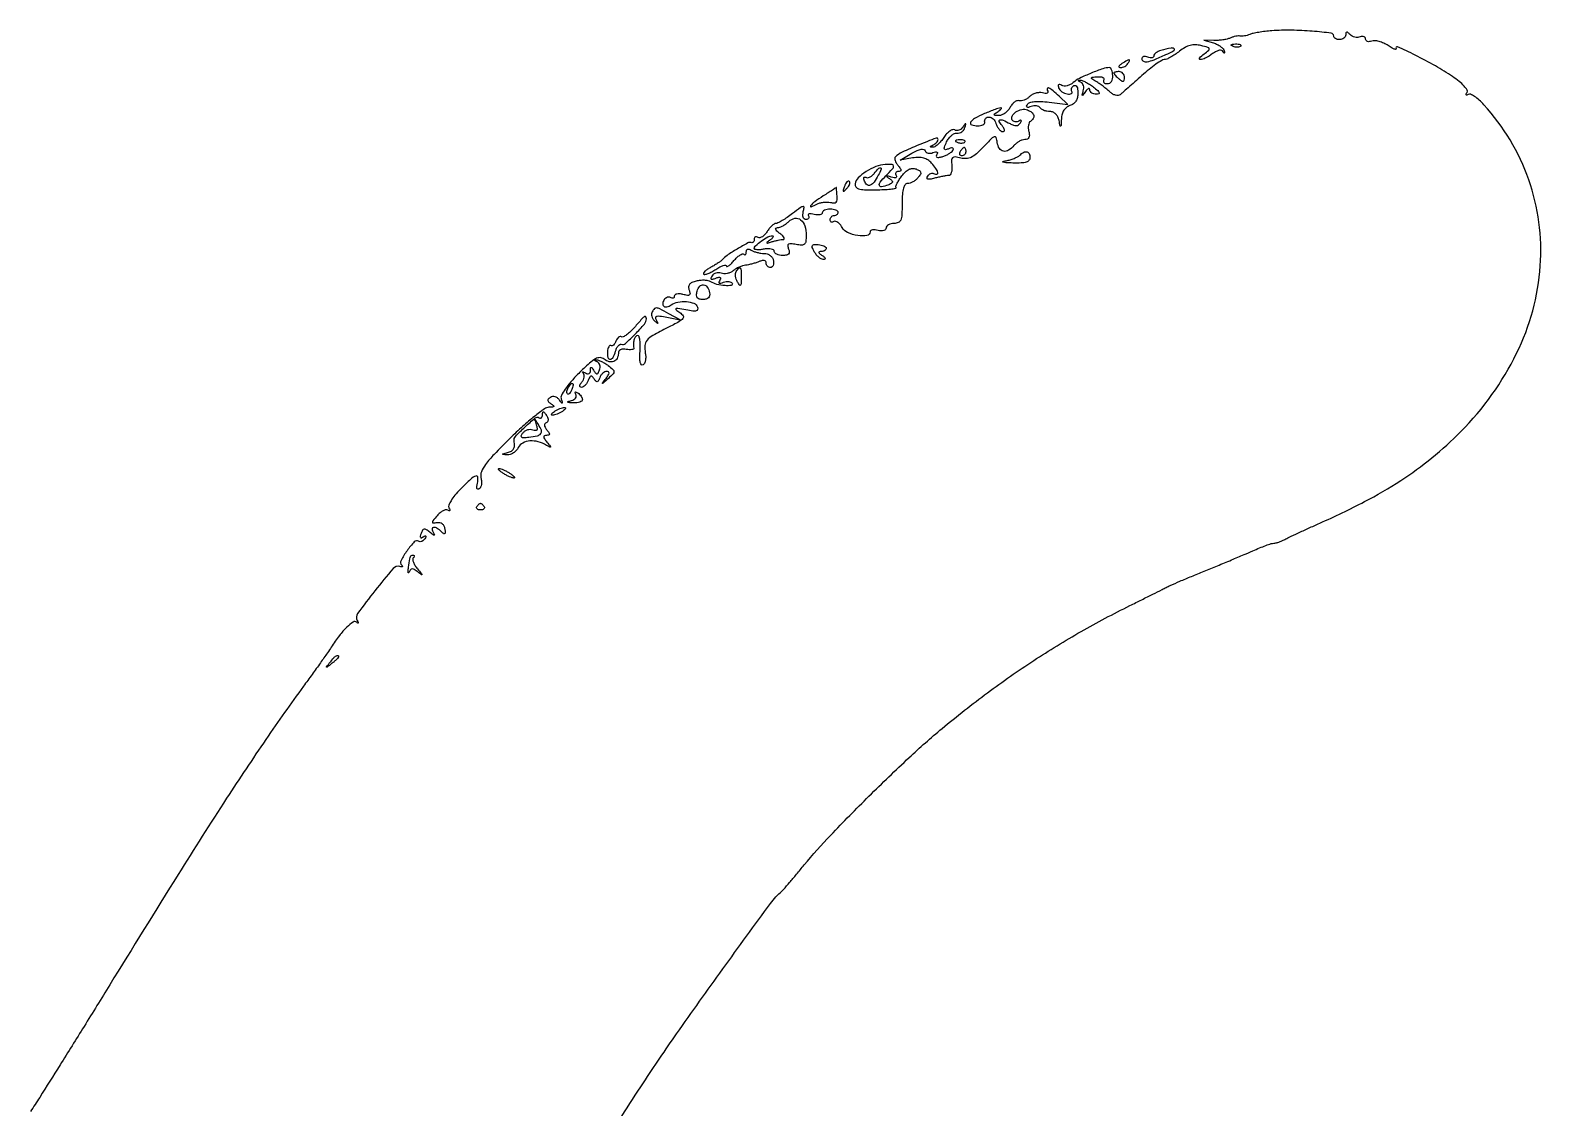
# Model space of a CAD drawing. Extents: x 123 to 7564, y 148 to 3762.
# Drawn here: x 4485.8 to 4863.8, y 2304.8 to 2574.4 of the extents above; entities that cross this region are included whole.
import ezdxf

# ---------------------------------------------------------------- set-up
doc = ezdxf.new("R2010")
doc.units = 0

msp = doc.modelspace()

# ---------------------------------------------------------------- linework, layer by layer
msp.add_lwpolyline([(4628.431865, 2294.308262, -0.001958), (4639.264668, 2311, -0.008121), (4647.584474, 2323.270677, -0.003435), (4659.128472, 2339.477299, -0.001358), (4671.050319, 2355.879395, -0.059206), (4673.954605, 2359, 0.03905), (4674.346302, 2359.388322, 0.0012), (4675.82876, 2361.115625, 0.002354), (4677.562329, 2363.164807, 0.001626), (4679.506188, 2365.5, -0.017774), (4686.137706, 2372.962724, -0.007123), (4695.710529, 2382.711697, -0.007194), (4705.746816, 2392.363688, -0.0144), (4714, 2399.641757, -0.013702), (4725.386792, 2408.598213, -0.014912), (4736.936628, 2416.658086, -0.015151), (4748.768353, 2423.898346, -0.015217), (4761, 2430.397732, 0.000736), (4763.986842, 2431.875546, 0.000917), (4766.758152, 2433.258142, 0.000742), (4769.081089, 2434.426688, 0.007001), (4770.070305, 2434.943657, -0.020856), (4771.077233, 2435.434865, -0.00214), (4773.508681, 2436.485514, -0.002666), (4776.41889, 2437.709983, -0.002126), (4779.570305, 2439.000533, 0.001699), (4782.917076, 2440.367751, 0.001476), (4786.415888, 2441.82307, 0.001484), (4789.57548, 2443.159286, 0.004364), (4791.739102, 2444.10428, -0.008282), (4793.437322, 2444.830214, -0.010425), (4795.033904, 2445.443132, -0.008723), (4796.384752, 2445.903193, -0.077858), (4797.00267, 2446, 0.062033), (4797.513983, 2446.063682, 0.020828), (4798.236277, 2446.278803, 0.020357), (4799.023575, 2446.58582, 0.021926), (4799.763569, 2446.949115, -0.014163), (4800.82042, 2447.488485, -0.00197), (4803.046173, 2448.535333, -0.002253), (4805.692612, 2449.752852, -0.00191), (4808.5, 2451.016204, 0.014822), (4819.698975, 2456.407757, 0.024451), (4828.774043, 2461.691122, 0.027215), (4836.563754, 2467.376985, 0.025864), (4843.829938, 2473.967266, 0.081566), (4857.784593, 2493.528506, 0.096862), (4863.690755, 2515.399166, 0.102173), (4860.805619, 2536.963353, 0.101119), (4849.613622, 2555.711088, 0.024893), (4848.418508, 2556.896383, 0.036873), (4847.251346, 2557.798088, 0.04106), (4846.255637, 2558.344633, 0.248296), (4845.687039, 2558.30658, -0.049337), (4845.346252, 2558.139862, -0.346609), (4845.181881, 2558.192681, -0.256164), (4845.163337, 2558.395815, -0.035782), (4845.366068, 2558.783294, 0.282876), (4845.367435, 2559.396732, 0.046369), (4844.624971, 2560.39022, 0.038244), (4843.400732, 2561.553533, 0.02215), (4841.770577, 2562.765083, 0.019611), (4837.453913, 2565.445222, 0.013765), (4832.403047, 2568.13209, 0.010716), (4827.986412, 2570.21098, 0.737908), (4827.625223, 2569.797385, -0.435936), (4827.573753, 2569.610406, -0.208306), (4827.295547, 2569.591111, -0.045016), (4826.598101, 2569.912212, -0.014652), (4825.630844, 2570.506225, 0.038168), (4824.518715, 2571.119198, 0.03972), (4823.340823, 2571.546556, 0.042987), (4822.269108, 2571.744597, 0.116324), (4821.50772, 2571.641336, -0.062561), (4820.930737, 2571.499253, -0.109163), (4820.442893, 2571.548682, -0.151167), (4820.12226, 2571.776862, -0.164518), (4820, 2572.138374, 0.147914), (4819.889234, 2572.504608, 0.152595), (4819.59517, 2572.742671, 0.11734), (4819.148917, 2572.807415, 0.069329), (4818.621855, 2572.685134, -0.087391), (4818.011333, 2572.566408, -0.062739), (4817.318995, 2572.641183, -0.061633), (4816.653563, 2572.888627, -0.07672), (4816.121855, 2573.278145, 0.023795), (4815.569787, 2573.780027, 0.192263), (4815.25, 2573.882586, 0.331599), (4815.05722, 2573.716912, 0.05518), (4815, 2573.2, -0.124206), (4814.884532, 2572.742343, -0.10078), (4814.559375, 2572.3525, -0.090584), (4814.073004, 2572.090529, -0.078509), (4813.5, 2572, -0.058835), (4812.926329, 2572.067738, -0.07786), (4812.440625, 2572.267659, -0.096415), (4812.115262, 2572.563622, -0.161494), (4812, 2572.911179, 0.379301), (4811.370797, 2573.621276, 0.009184), (4806.646591, 2574.106194, 0.017762), (4801.433122, 2574.358723, 0.021005), (4796.5, 2574.215009, 0.01149), (4794.858598, 2574.060084, 0.011666), (4793.234375, 2573.830502, 0.011514), (4791.832743, 2573.565625, 0.046105), (4791, 2573.30625, -0.02921), (4790.359697, 2573.082854, -0.02648), (4789.676484, 2572.926959, -0.027434), (4789.049756, 2572.853591, -0.072506), (4788.600797, 2572.890976, 0.078059), (4788.145822, 2572.923807, 0.027445), (4787.495501, 2572.833063, 0.026463), (4786.779687, 2572.653004, 0.028021), (4786.100797, 2572.401048, -0.046041), (4785.310803, 2572.139795, -0.020693), (4784.235859, 2571.937536, -0.02028), (4783.07446, 2571.816257, -0.026), (4782, 2571.803896), (4779.5, 2571.905163), (4781.925861, 2571.174998, -0.040873), (4782.872454, 2570.803415, -0.045241), (4783.71231, 2570.292891, -0.050318), (4784.334674, 2569.727852, -0.134797), (4784.600861, 2569.197417, -0.014228), (4784.677178, 2568.749269, -0.254805), (4784.627625, 2568.617126, -0.464664), (4784.529384, 2568.632671, -0.020838), (4784.342117, 2568.97365, 0.200821), (4783.977053, 2569.289894, 0.124391), (4783.402643, 2569.33016, 0.075874), (4782.628994, 2569.066045, 0.032655), (4781.69461, 2568.49865, -0.028289), (4779.874892, 2567.3718, -0.115611), (4778.629928, 2567.030345, -0.65886), (4778.450823, 2567.407722, -0.054402), (4779.557662, 2568.418505, 0.014195), (4780.743609, 2569.338467, 0.319213), (4780.850968, 2569.73458, 0.238241), (4780.510638, 2570.051458, 0.009015), (4778.783322, 2570.518247, 0.053634), (4777.36471, 2570.716335, 0.072426), (4776.079211, 2570.570416, 0.06597), (4774.801558, 2570.04616, 0.036364), (4773.399671, 2569.099742, -0.01855), (4772.295871, 2568.295924, -0.021462), (4771.186712, 2567.616799, -0.021108), (4770.209498, 2567.127421, -0.105911), (4769.614697, 2567, 0.142953), (4768.960693, 2566.809116, 0.012373), (4767.505071, 2565.828778, 0.015501), (4765.804333, 2564.540024, 0.011411), (4763.999556, 2563.012863, -0.000331), (4762.207033, 2561.426593, -0.000415), (4760.542682, 2559.958169, -0.000332), (4759.144028, 2558.727874, -0.003255), (4758.55, 2558.212863, -0.165386), (4758.063908, 2558.018736, -0.082601), (4757.397974, 2558.094091, -0.06756), (4756.659166, 2558.417329, -0.052684), (4755.962251, 2558.95, 0.017163), (4755.205639, 2559.618374, 0.010883), (4754.281567, 2560.346672, 0.010929), (4753.341888, 2561.022986, 0.0198), (4752.540592, 2561.528031, -0.008601), (4751.459386, 2562.176135, -0.338896), (4751.367049, 2562.421377, -0.301695), (4751.58055, 2562.598083, -0.007543), (4752.899954, 2562.717511, -0.040331), (4753.682019, 2562.713262, -0.094255), (4754.24308, 2562.555561, -0.187302), (4754.494219, 2562.279699, -0.234613), (4754.462596, 2561.939479, 0.14341), (4754.364422, 2561.582943, 0.191463), (4754.492231, 2561.275972, 0.135996), (4754.848028, 2561.068655, 0.064403), (4755.378834, 2561, 0.124895), (4755.963696, 2561.148408, 0.120919), (4756.415327, 2561.558869, 0.101147), (4756.679361, 2562.199672, 0.0662), (4756.725047, 2563, 0.029993), (4756.620869, 2563.766111, 0.045149), (4756.431242, 2564.4125, 0.055385), (4756.192317, 2564.86451, 0.2484), (4755.936419, 2565, 0.082335), (4754.261672, 2564.722336, 0.015101), (4751.314833, 2563.61717, 0.016075), (4748.424168, 2562.322301, 0.064807), (4746.813013, 2561.260435, -0.056134), (4746.079125, 2560.758347, -0.060854), (4745.27121, 2560.448422, -0.06875), (4744.514303, 2560.366773, -0.13169), (4743.933281, 2560.541234, 0.050372), (4743.459094, 2560.772, 0.253214), (4743.177096, 2560.731183, 0.265336), (4743.06576, 2560.476644, 0.053892), (4743.174477, 2559.976569, 0.09632), (4743.466016, 2559.459983, 0.05918), (4743.980486, 2558.98384, 0.056315), (4744.626356, 2558.617467, 0.064528), (4745.308972, 2558.425158, 0.043005), (4745.92591, 2558.388239, 0.110453), (4746.356923, 2558.496552, 0.220835), (4746.535984, 2558.722618, 0.199789), (4746.488451, 2559.018686, -0.119788), (4746.367871, 2559.388566, -0.100687), (4746.418984, 2559.798647, -0.09202), (4746.634907, 2560.186282, -0.081549), (4746.983688, 2560.489919, -0.23653), (4747.3781, 2560.525135, -0.175788), (4747.71105, 2560.231052, -0.088747), (4747.93125, 2559.571558, -0.036322), (4748, 2558.626405, -0.058397), (4747.870199, 2557.518825, -0.084145), (4747.485637, 2556.612324, -0.091437), (4746.853634, 2555.93592, -0.082592), (4746, 2555.5, 0.086945), (4745.140065, 2555.051449, 0.086328), (4744.481383, 2554.336314, 0.07727), (4744.051818, 2553.368858, 0.053278), (4743.863818, 2552.182612, -0.001783), (4743.773618, 2550.522726, -0.219252), (4743.676949, 2550.341284, -0.552311), (4743.565819, 2550.383067, -0.002913), (4743.294267, 2551.75, 0.065043), (4742.987484, 2552.675189, 0.087055), (4742.472005, 2553.391535, 0.095937), (4741.787469, 2553.842059, 0.09801), (4740.989466, 2554, -0.046519), (4740.229759, 2554.070836, -0.046155), (4739.494149, 2554.280921, -0.050124), (4738.887572, 2554.589496, -0.112081), (4738.526992, 2554.956326, 0.139256), (4738.17859, 2555.274761, 0.079256), (4737.630163, 2555.447766, 0.068649), (4736.972016, 2555.454553, 0.059981), (4736.30393, 2555.286387, -0.027884), (4735.610531, 2555.063772, -0.193905), (4735.264089, 2555.108415, -0.35335), (4735.170009, 2555.343774, -0.06372), (4735.379463, 2555.804967, -0.178818), (4735.968536, 2556.265298, -0.052571), (4737.110336, 2556.501971, -0.038902), (4738.71354, 2556.536566, -0.017928), (4740.793508, 2556.344579), (4745.5, 2555.739345), (4743.291813, 2557.869672, 0.02011), (4741.765433, 2559.22809, 0.070473), (4740.643245, 2559.91043, 0.493936), (4740.310565, 2559.723482, 0.175477), (4740.442363, 2559.093259, -0.207845), (4740.485344, 2558.796257, -0.252333), (4740.294029, 2558.595162, -0.106658), (4739.825033, 2558.546468, -0.036697), (4739.150456, 2558.670906, 0.07829), (4738.337613, 2558.752066, 0.054883), (4737.428665, 2558.599404, 0.054445), (4736.566042, 2558.25001, 0.073073), (4735.890147, 2557.74729, -0.051008), (4735.264507, 2557.237757, -0.051616), (4734.551068, 2556.867779, -0.056686), (4733.860455, 2556.682572, -0.118174), (4733.308776, 2556.730408, 0.165141), (4732.778221, 2556.727449, 0.075129), (4732.156112, 2556.401288, 0.062266), (4731.541325, 2555.820195, 0.049489), (4731.032521, 2555.060765, -0.059034), (4730.483255, 2554.273761, -0.053957), (4729.749879, 2553.609848, -0.057552), (4728.952223, 2553.160588, -0.102076), (4728.214816, 2553.015313, -0.012031), (4727.251645, 2553.047099, -0.336657), (4727.072043, 2553.200391, -0.300974), (4727.162256, 2553.433044, -0.010614), (4728, 2554, 0.061596), (4728.813231, 2554.680498, 0.71113), (4728.6845, 2554.924586, 0.053587), (4727.31493, 2554.563311, 0.007699), (4724.622124, 2553.48658, 0.023308), (4722.144245, 2552.31281, 0.145014), (4721.153007, 2551.338056, 0.468415), (4721.409659, 2550.677055, 0.081256), (4722.928571, 2550.428571, 0.045768), (4723.654086, 2550.495122, 0.074361), (4724.23817, 2550.696094, 0.106873), (4724.595275, 2550.992498, 0.218035), (4724.678571, 2551.339286, -0.210968), (4724.893481, 2552.290431, -0.264354), (4725.707074, 2552.649725, -0.164775), (4726.788893, 2552.156667, -0.127995), (4727.482529, 2551.055047, 0.043709), (4727.810067, 2550.268737, 0.052844), (4728.253101, 2549.60367, 0.06161), (4728.738425, 2549.147449, 0.159183), (4729.189832, 2549, 0.175088), (4729.520019, 2549.11928, 0.256236), (4729.630938, 2549.400413, 0.111183), (4729.461783, 2549.867665, 0.030991), (4729, 2550.5, -0.045248), (4728.286649, 2551.537596, -0.495304), (4728.459122, 2551.936697, -0.168897), (4729.250129, 2551.8641, -0.016311), (4731.005053, 2550.997296, 0.039315), (4731.900531, 2550.6051, 0.098777), (4732.60328, 2550.508, 0.134421), (4733.155293, 2550.695139, 0.106179), (4733.59382, 2551.151804, 0.029363), (4733.834549, 2551.597885, 0.278576), (4733.812287, 2551.804721, 0.344723), (4733.633061, 2551.851684, 0.036495), (4733.223607, 2551.638197, -0.081792), (4732.766855, 2551.450258, -0.092129), (4732.293098, 2551.429687, -0.100674), (4731.87644, 2551.577551, -0.119447), (4731.580109, 2551.870381, -0.265843), (4731.545254, 2552.897904, -0.124388), (4732.466757, 2553.920876, -0.099729), (4733.953375, 2554.534093, -0.140625), (4735.373252, 2554.410264, -0.073598), (4736.434908, 2553.811755, -0.167298), (4736.932389, 2553.050778, -0.206425), (4736.805025, 2552.259831, -0.113087), (4736.09388, 2551.558021, 0.15438), (4735.78447, 2551.198685, 0.064046), (4735.607491, 2550.575304, 0.054994), (4735.577577, 2549.805232, 0.046215), (4735.710511, 2548.999004, -0.047898), (4735.853225, 2548.114973, -0.129894), (4735.731805, 2547.496999, -0.176027), (4735.355135, 2547.131784, -0.105761), (4734.739076, 2547, 0.081335), (4734.076359, 2546.891478, 0.044128), (4733.31812, 2546.559375, 0.042469), (4732.586697, 2546.073969, 0.051866), (4732, 2545.5, -0.080906), (4730.659986, 2544.332727, -0.185115), (4729.364911, 2544.084915, -0.211358), (4728.354942, 2544.766436, -0.103953), (4727.807606, 2546.25, 0.042719), (4727.515544, 2547.48807, 0.413182), (4727.07989, 2547.709427, 0.121986), (4726.368545, 2547.267107, 0.005255), (4724.323097, 2545.120248, -0.021166), (4722.60826, 2543.431386, -0.070616), (4721.302489, 2542.548673, -0.100647), (4720.073319, 2542.231112, -0.074666), (4718.673442, 2542.367113, 0.026225), (4717.262092, 2542.643621, 0.213289), (4716.644468, 2542.466522, 0.220557), (4716.37654, 2541.893104, 0.028076), (4716.450887, 2540.496865, -0.042367), (4716.474486, 2539.539727, -0.065663), (4716.317668, 2538.729443, -0.090447), (4716.016348, 2538.181421, -0.222414), (4715.612487, 2537.986345, 0.033746), (4715.027588, 2537.939606, 0.00938), (4714.119921, 2537.787565, 0.009424), (4713.096518, 2537.576301, 0.009756), (4712.093628, 2537.328822, -0.018949), (4710.986879, 2537.077203, -0.12339), (4710.421494, 2537.111101, -0.356852), (4710.24771, 2537.376444, -0.112442), (4710.412726, 2537.858788, -0.077794), (4710.760063, 2538.263831, -0.090227), (4711.198542, 2538.518807, -0.10078), (4711.658219, 2538.586333, -0.125287), (4712.069098, 2538.457295, 0.190389), (4712.71112, 2538.342257, 0.429269), (4712.946755, 2538.717385, 0.090609), (4712.455585, 2539.786023, 0.031013), (4711.387923, 2541.123844, 0.066435), (4710.46678, 2541.903746, 0.077147), (4709.417322, 2542.367245, 0.067693), (4708.166622, 2542.526593, 0.038031), (4706.637923, 2542.397138), (4703.5, 2541.889107), (4706.453766, 2543.583255, -0.022991), (4707.750925, 2544.249978, -0.061661), (4708.739323, 2544.56184, -0.112283), (4709.409091, 2544.534257, -0.251154), (4709.768374, 2544.194878, 0.151071), (4710.029884, 2543.829827, 0.104016), (4710.493053, 2543.610638, 0.085504), (4711.090219, 2543.57229, 0.065077), (4711.728653, 2543.726116, -0.031064), (4712.37448, 2543.92894, -0.177409), (4712.725987, 2543.890482, -0.348068), (4712.830278, 2543.669385, -0.081284), (4712.662665, 2543.263198, 0.128155), (4712.537012, 2542.855051, 0.317171), (4712.697349, 2542.605198, 0.132711), (4713.180119, 2542.545952, 0.02851), (4714.014204, 2542.713965, 0.036288), (4714.833892, 2542.993194, 0.033338), (4715.62917, 2543.394687, 0.035009), (4716.289709, 2543.850631, 0.085979), (4716.679629, 2544.290645, 0.092377), (4716.828702, 2544.675742, 0.348635), (4716.716034, 2544.889124, 0.165469), (4716.352673, 2544.92049, 0.031147), (4715.707356, 2544.717944, -0.037867), (4714.865987, 2544.466217, -0.384105), (4714.574588, 2544.63246, -0.176565), (4714.589494, 2545.11889, -0.011842), (4715.145445, 2546.419872, -0.052951), (4715.664843, 2547.299613, -0.057258), (4716.345683, 2548.025301, -0.064534), (4717.07721, 2548.498319, -0.131771), (4717.744505, 2548.621867, 0.093232), (4718.365593, 2548.688559, 0.079311), (4718.959715, 2548.976423, 0.079015), (4719.436568, 2549.436211, 0.091358), (4719.718502, 2550, 0.005789), (4719.950025, 2550.836827, 0.423774), (4719.883568, 2550.946863, 0.300511), (4719.737581, 2550.892239, 0.004587), (4719.187934, 2550.121885, -0.072244), (4718.739221, 2549.644829, -0.083213), (4718.193191, 2549.34246, -0.094316), (4717.637026, 2549.257491, -0.130001), (4717.155735, 2549.40375, 0.217077), (4716.625332, 2549.470966, 0.075172), (4715.914237, 2549.126126, 0.057865), (4715.142333, 2548.452942, 0.039512), (4714.428922, 2547.531865, -0.030393), (4713.710467, 2546.568529, -0.037199), (4712.923891, 2545.766926, -0.040562), (4712.182325, 2545.215471, -0.158247), (4711.63499, 2545.078947, -0.035411), (4711.205366, 2545.139595, -0.409428), (4711.120399, 2545.268563, -0.2321), (4711.247684, 2545.435724, -0.020092), (4711.75, 2545.662281, 0.055455), (4712.228046, 2545.919925, 0.057032), (4712.632812, 2546.27426, 0.063146), (4712.908284, 2546.666997, 0.121987), (4713, 2547.037329, 0.526081), (4712.510304, 2547.373938, 0.005983), (4708.160095, 2545.64475, 0.011032), (4704.010212, 2543.829353, 0.087966), (4702.303082, 2542.636416, 0.206131), (4702.169407, 2542.300595, 0.07071), (4702.259326, 2541.773358, 0.056017), (4702.538845, 2541.150824, 0.039717), (4702.979944, 2540.524166, -0.020991), (4703.54804, 2539.778033, -0.139407), (4703.69887, 2539.340182, -0.32298), (4703.538736, 2539.090401, -0.094252), (4703.063428, 2539, 0.092637), (4702.659249, 2538.924468, 0.171111), (4702.408488, 2538.709615, 0.174495), (4702.350747, 2538.388499, 0.096794), (4702.492921, 2538.011454, -0.148092), (4702.583086, 2537.671869, -0.311526), (4702.428078, 2537.463029, -0.128291), (4701.993079, 2537.431173, -0.032703), (4701.301938, 2537.605787, 0.006329), (4700.398917, 2537.885314, 0.244564), (4700.19813, 2537.846244, 0.485549), (4700.198841, 2537.707802, 0.010043), (4700.833846, 2537.233496, -0.039496), (4701.454071, 2536.71066, -0.263296), (4701.560299, 2536.336364, -0.21685), (4701.296402, 2536.000142, -0.027968), (4700.440718, 2535.615625, -0.043948), (4698.865816, 2535.165195, -0.404524), (4698.324825, 2535.518145, -0.23084), (4698.525531, 2536.376087, -0.025471), (4699.916667, 2537.916667, 0.010241), (4701.615, 2539.686029, 0.20363), (4701.861823, 2540.377907, 0.386627), (4701.473878, 2540.756994, 0.024763), (4699.75, 2540.733692, 0.076339), (4697.425741, 2540.225122, 0.050515), (4694.983348, 2538.988337, 0.051893), (4693.017498, 2537.420046, 0.159884), (4692.247003, 2535.927844, 0.196613), (4692.425513, 2535.161022, 0.169239), (4693.104028, 2534.678155, 0.063711), (4694.557102, 2534.449687, 0.010512), (4697.401178, 2534.427844, 0.009253), (4699.452412, 2534.493198, 0.016803), (4701.124241, 2534.633892, 0.012872), (4702.386653, 2534.816047, 0.531741), (4702.482387, 2535.027958, -0.23461), (4702.451476, 2535.362148, -0.024771), (4702.779113, 2536.099405, -0.026487), (4703.286734, 2536.984586, -0.018154), (4703.950253, 2537.93405, -0.039516), (4704.851979, 2538.951361, -0.07914), (4705.731003, 2539.563917, -0.101126), (4706.603718, 2539.785918, -0.103855), (4707.484665, 2539.644258, -0.041003), (4708.337713, 2539.233905, -0.205358), (4708.645488, 2538.816522, -0.196085), (4708.56256, 2538.292524, -0.037144), (4707.990179, 2537.488167, -0.048537), (4707.415817, 2536.918751, -0.0416), (4706.713255, 2536.437149, -0.043608), (4705.994563, 2536.10701, -0.086074), (4705.377555, 2536, 0.230123), (4704.74887, 2535.69447, 0.099631), (4704.318878, 2534.842595, 0.052221), (4704.070603, 2533.346921, 0.015038), (4704, 2531, -0.011557), (4703.935058, 2528.190675, -0.083766), (4703.65, 2526.875, -0.189791), (4703.046013, 2526.233935, -0.110458), (4702, 2526, 0.053873), (4701.234865, 2525.91732, 0.073613), (4700.5875, 2525.67199, 0.093326), (4700.15297, 2525.309453, 0.174068), (4700, 2524.883369, -0.197013), (4699.841221, 2524.496045, -0.126717), (4699.419321, 2524.242791, -0.086529), (4698.774564, 2524.167727, -0.049804), (4698, 2524.289749, 0.040966), (4697.233678, 2524.424365, 0.070464), (4696.5875, 2524.392877, 0.106581), (4696.157535, 2524.210205, 0.24384), (4696, 2523.90638, -0.370533), (4695.208408, 2522.984856, -0.077643), (4692.904595, 2522.993088, -0.064796), (4690.367026, 2523.744693, -0.167036), (4688.98501, 2525.028008, 0.046669), (4688.499748, 2525.761187, 0.0693), (4687.939465, 2526.28785, 0.092842), (4687.395213, 2526.538079, 0.202545), (4686.949827, 2526.468991, -0.088302), (4686.587162, 2526.325219, -0.167147), (4686.279012, 2526.365491, -0.177958), (4686.073575, 2526.582773, -0.101637), (4686, 2526.940983, -0.093332), (4686.076123, 2527.345238, -0.09642), (4686.29375, 2527.688914, -0.099167), (4686.618444, 2527.918938, -0.105053), (4687, 2528, 0.077041), (4687.382033, 2528.059216, 0.089844), (4687.70625, 2528.230804, 0.10077), (4687.922992, 2528.486067, 0.126444), (4688, 2528.785714, 0.229337), (4687.854291, 2529.086681, 0.073811), (4687.4125, 2529.340625, 0.056229), (4686.765916, 2529.514011, 0.037431), (4686, 2529.571429, 0.043175), (4685.234349, 2529.505191, 0.062892), (4684.5875, 2529.306365, 0.082506), (4684.149456, 2529.014041, 0.207319), (4684, 2528.669083, -0.244926), (4683.842463, 2528.366775, -0.106112), (4683.412095, 2528.185542, -0.070123), (4682.765481, 2528.155048, -0.040744), (4681.99862, 2528.29011, 0.033809), (4681.266748, 2528.429487, 0.095442), (4680.749762, 2528.393387, 0.238295), (4680.53149, 2528.19888, 0.236417), (4680.557637, 2527.906741, -0.108021), (4680.679174, 2527.561369, -0.181797), (4680.608071, 2527.266355, -0.161961), (4680.349373, 2527.068263, -0.083282), (4679.942386, 2527, -0.177235), (4679.522055, 2527.153826, -0.137568), (4679.246682, 2527.560055, -0.094267), (4679.161163, 2528.192877, -0.050574), (4679.283047, 2528.974372, 0.04118), (4679.465096, 2530.013313, 0.496456), (4679.207563, 2530.248618, 0.113076), (4678.552991, 2529.966853, 0.004981), (4676.555288, 2528.474372, -0.012554), (4675.246086, 2527.52682, -0.016179), (4673.995364, 2526.726847, -0.013997), (4672.923842, 2526.129328, -0.120755), (4672.396156, 2526, 0.149978), (4671.959297, 2525.865946, 0.038661), (4671.375875, 2525.401102, 0.035812), (4670.762503, 2524.741583, 0.029839), (4670.20784, 2523.961197, -0.045332), (4669.64934, 2523.224769, -0.065043), (4669.024462, 2522.696902, -0.084792), (4668.432614, 2522.445026, -0.199264), (4667.967293, 2522.520214, 0.086226), (4667.597862, 2522.668433, 0.165083), (4667.284142, 2522.631338, 0.179573), (4667.075207, 2522.416095, 0.104167), (4667, 2522.059017, -0.071848), (4666.943926, 2521.670807, -0.111445), (4666.779688, 2521.376412, -0.139314), (4666.535242, 2521.222099, -0.144623), (4666.25, 2521.222384, 0.199395), (4665.380531, 2521.130424, 0.009072), (4662.723971, 2519.619428, 0.014129), (4660.195597, 2518.021748, 0.075895), (4659, 2516.922802, -0.067289), (4658.669994, 2516.608881, -0.011741), (4657.960779, 2516.121005, -0.012561), (4657.095219, 2515.585592, -0.010972), (4656.164354, 2515.068684, 0.024214), (4655.304402, 2514.560913, 0.043418), (4654.66135, 2514.052938, 0.060755), (4654.297995, 2513.616324, 0.353206), (4654.32759, 2513.339077, 0.262021), (4654.671231, 2513.242906, 0.032546), (4655.439787, 2513.484622, 0.031607), (4656.385907, 2513.921942, 0.020971), (4657.413236, 2514.535107, -0.022744), (4658.408503, 2515.124364, -0.045613), (4659.249911, 2515.478043, -0.077086), (4659.824071, 2515.566514, -0.402713), (4660.033269, 2515.36501, 0.464373), (4660.205848, 2515.230275, 0.104008), (4660.598026, 2515.402543, 0.044584), (4661.198471, 2515.918918, 0.018971), (4661.909127, 2516.707475, -0.029022), (4662.66045, 2517.508206, -0.047173), (4663.393797, 2518.083163, -0.061993), (4664.007946, 2518.377421, -0.284413), (4664.375858, 2518.290809, 0.134583), (4664.612367, 2518.15607, 0.259939), (4664.816658, 2518.210053, 0.151606), (4664.956644, 2518.46453, 0.050541), (4665, 2518.89235, -0.102674), (4665.09087, 2519.330199, -0.210216), (4665.34307, 2519.563801, -0.164682), (4665.739906, 2519.566302, -0.061477), (4666.25, 2519.32433, 0.053993), (4666.8705, 2519.018564, 0.026258), (4667.71629, 2518.759278, 0.025687), (4668.634209, 2518.579316, 0.033644), (4669.486305, 2518.515313, -0.083231), (4670.270554, 2518.377631, -0.077628), (4670.988132, 2517.990436, -0.080676), (4671.530763, 2517.419557, -0.102552), (4671.809629, 2516.75, -0.058233), (4671.859213, 2516.080434, -0.089197), (4671.73236, 2515.514062, -0.119541), (4671.455014, 2515.138599, -0.17594), (4671.073324, 2515, -0.102239), (4670.663751, 2515.084633, -0.098642), (4670.315289, 2515.325178, -0.097159), (4670.081815, 2515.684468, -0.095927), (4670, 2516.106989, 0.168468), (4669.865238, 2516.495601, 0.17534), (4669.521004, 2516.709525, 0.107494), (4668.966779, 2516.706602, 0.0447), (4668.25, 2516.47796, -0.020626), (4667.458663, 2516.182917, -0.01347), (4666.524507, 2515.905482, -0.013554), (4665.597596, 2515.683902, -0.025099), (4664.833427, 2515.562655, 0.049649), (4664.089633, 2515.406931, 0.028172), (4663.228511, 2515.080907, 0.027878), (4662.389626, 2514.650557, 0.040769), (4661.710176, 2514.17443, -0.067228), (4661.039726, 2513.755519, -0.054582), (4660.233252, 2513.492588, -0.056277), (4659.419194, 2513.416114, -0.087129), (4658.727899, 2513.550921, 0.083001), (4658.087402, 2513.681279, 0.078341), (4657.425669, 2513.600683, 0.081683), (4656.844763, 2513.326801, 0.103783), (4656.437106, 2512.898235, 0.048194), (4656.171491, 2512.358413, 0.360579), (4656.257646, 2512.107855, 0.208225), (4656.606893, 2512.059747, 0.023182), (4657.387893, 2512.318607, -0.024852), (4658.136316, 2512.5639, -0.184726), (4658.50249, 2512.527784, -0.366539), (4658.603046, 2512.292888, -0.063935), (4658.387893, 2511.818607, 0.060586), (4658.169891, 2511.346444, 0.352609), (4658.261345, 2511.10816, 0.198184), (4658.604998, 2511.061471, 0.027543), (4659.30393, 2511.286387, -0.054445), (4659.968015, 2511.461361, -0.065144), (4660.614275, 2511.473474, -0.076858), (4661.145891, 2511.32933, -0.150888), (4661.472905, 2511.043841, -0.532105), (4661.237596, 2510.523122, -0.060543), (4659.686903, 2510.449516, -0.043619), (4657.658927, 2510.778227, -0.076574), (4656.097605, 2511.439677, 0.092064), (4655.464303, 2511.685286, 0.036644), (4654.53483, 2511.790859, 0.034703), (4653.489261, 2511.759968, 0.036764), (4652.478461, 2511.58395, 0.041168), (4651.389946, 2511.213301, 0.124024), (4650.773721, 2510.737732, 0.167224), (4650.558834, 2510.12116, 0.092861), (4650.703967, 2509.329067, -0.048615), (4650.928025, 2508.517127, -0.289821), (4650.767689, 2508.129369, -0.195564), (4650.271694, 2508.014137, -0.024455), (4649.16867, 2508.245641, 0.0402), (4648.337682, 2508.392927, 0.069283), (4647.637047, 2508.362584, 0.104943), (4647.170407, 2508.170362, 0.247615), (4647, 2507.847363, -0.11213), (4646.926801, 2507.525064, -0.183867), (4646.726548, 2507.334554, -0.158678), (4646.424895, 2507.309743, -0.0804), (4646.069098, 2507.457295, 0.23456), (4645.279021, 2507.530813, 0.135651), (4644.49499, 2506.949912, 0.134866), (4644.117813, 2506.046145, 0.232206), (4644.375699, 2505.290968, 0.167326), (4644.690279, 2505.137524, 0.074724), (4645.156763, 2505.15009, 0.061759), (4645.695736, 2505.316498, 0.048753), (4646.225834, 2505.620192, -0.106138), (4647.911458, 2506.345216, -0.068608), (4650.040142, 2506.46821, -0.074874), (4651.909344, 2506.033004, -0.220373), (4652.795612, 2505.098214, -0.142284), (4652.822261, 2504.468216, -0.27713), (4652.480313, 2504.123307, -0.097374), (4651.62506, 2504.07632, -0.014537), (4649.917902, 2504.36642, 0.004178), (4647.912624, 2504.750078, 0.1473), (4647.444449, 2504.69751, 0.560779), (4647.410946, 2504.466986, 0.015398), (4648.382612, 2503.709495, -0.086048), (4649.181813, 2502.881578, -0.329712), (4649.154256, 2502.208143, -0.099724), (4648.248511, 2501.454286, -0.007225), (4645.348639, 2499.941289, 0.010312), (4641.640752, 2497.977495, 0.085985), (4640.16812, 2496.788488, 0.163904), (4639.629636, 2495.497209, 0.064854), (4639.745199, 2493.552571, -0.044262), (4639.839261, 2492.619014, -0.051358), (4639.758442, 2491.730146, -0.058813), (4639.52765, 2491.011621, -0.148308), (4639.167997, 2490.603828, -0.358678), (4638.770565, 2490.657888, -0.134052), (4638.491099, 2491.194276, -0.054021), (4638.372247, 2492.312726, -0.017261), (4638.43352, 2493.986611, 0.020099), (4638.481099, 2495.525116, 0.033197), (4638.382877, 2496.821067, 0.036608), (4638.176943, 2497.763197, 0.332059), (4637.859692, 2498, 0.228001), (4637.346797, 2497.753294, 0.092924), (4636.973951, 2497.052264, 0.067141), (4636.797103, 2496.018345, 0.044189), (4636.861127, 2494.811356, -0.307579), (4636.746752, 2494.577856, -0.089381), (4636.348825, 2494.436987, -0.056941), (4635.731594, 2494.407217, -0.031182), (4634.979548, 2494.503939, 0.056522), (4634.167712, 2494.566843, 0.108705), (4633.538805, 2494.404814, 0.14354), (4633.14541, 2494.035492, 0.133743), (4633, 2493.501599, -0.122195), (4632.687046, 2492.240169, -0.177476), (4631.843087, 2491.480119, -0.165441), (4630.657763, 2491.416136, -0.105069), (4629.421894, 2492.064822, 0.168616), (4628.419603, 2492.440526, 0.135747), (4627.29665, 2492.159406, 0.05734), (4625.743533, 2491.027724, 0.009527), (4623.067505, 2488.467399, 0.016446), (4621.082002, 2486.359677, 0.030881), (4619.646088, 2484.513025, 0.036107), (4618.766471, 2483.001363, 0.192175), (4618.696138, 2482.066487, -0.005277), (4618.958028, 2481.201752, -0.389966), (4618.897903, 2481.080438, -0.336738), (4618.756623, 2481.121463, -0.0048), (4618.206136, 2481.878115, 0.081131), (4617.737277, 2482.350859, 0.087963), (4617.154675, 2482.633829, 0.094746), (4616.547277, 2482.687259, 0.113582), (4616.005041, 2482.503115, 0.051559), (4615.468847, 2482.089885, 0.227993), (4615.33125, 2481.727456, 0.19492), (4615.521595, 2481.35319, 0.037646), (4616.143237, 2480.890313, -0.025), (4616.765223, 2480.451162, -0.3768), (4616.810291, 2480.210786, -0.246282), (4616.551708, 2480.051362, -0.015344), (4615.624242, 2480.015313, 0.155463), (4614.525567, 2479.655341, 0.011736), (4611.996589, 2477.738597, 0.015303), (4609.04848, 2475.242201, 0.011019), (4605.908826, 2472.286295, 0.007128), (4601.90064, 2468.228441, 0.032416), (4599.761877, 2465.690117, 0.059878), (4598.72607, 2463.863091, 0.161904), (4598.615611, 2462.39539, -0.046188), (4598.751559, 2461.517254, -0.054628), (4598.71138, 2460.678415, -0.063427), (4598.513336, 2459.999157, -0.152886), (4598.174286, 2459.607715, -0.179878), (4597.832194, 2459.539215, -0.279513), (4597.609414, 2459.728173, -0.112835), (4597.560508, 2460.228064, -0.032156), (4597.70989, 2460.99862, 0.075471), (4597.86483, 2462.467085, 0.503087), (4597.346995, 2462.816084, 0.102582), (4596.083293, 2462.052314, 0.009327), (4593.41746, 2459.484127, 0.023597), (4592.095574, 2458.031212, 0.036902), (4591.117581, 2456.653322, 0.042132), (4590.545598, 2455.496736, 0.236421), (4590.605302, 2454.829618, -0.033021), (4590.820977, 2454.422878, -0.226834), (4590.815563, 2454.202671, -0.372952), (4590.660644, 2454.139688, -0.056503), (4590.332887, 2454.294264, 0.192675), (4589.835122, 2454.381191, 0.067959), (4589.140326, 2454.132673, 0.055177), (4588.371286, 2453.618364, 0.040773), (4587.643841, 2452.897005, 0.005995), (4586.598006, 2451.645494, 0.166364), (4586.452037, 2451.251018, 0.447525), (4586.644812, 2451.070016, 0.022752), (4587.601872, 2451.198232, -0.098543), (4588.300115, 2451.185816, -0.116168), (4588.895338, 2450.901565, -0.108287), (4589.330163, 2450.361909, -0.076972), (4589.567108, 2449.619301, -0.019383), (4589.672416, 2448.719141, -0.233487), (4589.546329, 2448.404429, -0.360121), (4589.274627, 2448.393649, -0.033445), (4588.730699, 2448.869301, 0.053945), (4587.662008, 2449.729297, 0.157953), (4586.758597, 2449.966249, 0.402074), (4586.396741, 2449.577357, 0.132214), (4586.632941, 2448.75, -0.017371), (4586.968073, 2448.145562, -0.57033), (4586.895187, 2448.030618, -0.157693), (4586.632703, 2448.124583, -0.006023), (4585.808741, 2448.775523, 0.029341), (4584.947393, 2449.393056, 0.17705), (4584.418373, 2449.507402, 0.222362), (4584.012031, 2449.243958, 0.047933), (4583.628237, 2448.473586, 0.030022), (4583.419246, 2447.812935, 0.202564), (4583.47057, 2447.480903, 0.343545), (4583.707967, 2447.392659, 0.061988), (4584.165963, 2447.602571, -0.030013), (4584.619386, 2447.846502, -0.328547), (4584.810362, 2447.807528, -0.303169), (4584.839953, 2447.606127, -0.027691), (4584.58541, 2447.138197, -0.071302), (4584.244746, 2446.730395, -0.086642), (4583.823373, 2446.466425, -0.100326), (4583.388974, 2446.384318, -0.135928), (4583.007368, 2446.495446, 0.357151), (4581.933913, 2446.352389, 0.033464), (4580.121975, 2444.136052, 0.033161), (4578.609457, 2441.680889, 0.328961), (4578.779545, 2440.553788, -0.064795), (4578.974223, 2440.30086, -0.35656), (4578.948983, 2440.142884, -0.218824), (4578.748412, 2440.08161, -0.036646), (4578.344652, 2440.166667, 0.293156), (4576.653481, 2439.663019, 0.010226), (4572.085179, 2434.134331, 0.0102), (4567.74594, 2428.423007, 0.295516), (4567.650109, 2426.671038, -0.01781), (4567.872434, 2426.248558, -0.190705), (4567.886093, 2426.058962, -0.497795), (4567.78276, 2426.022169, -0.03846), (4567.511847, 2426.231812, 0.345118), (4566.625753, 2426.294676, 0.045433), (4565.063867, 2425.019669, 0.036181), (4563.179479, 2422.884312, 0.019294), (4561.154418, 2420, -0.009235), (4560.211784, 2418.598273, -0.001773), (4558.446943, 2416.094732, -0.001889), (4556.365903, 2413.188085, -0.001739), (4554.205301, 2410.216109, 0.00795), (4544.799211, 2396.933928, 0.006161), (4534.968801, 2382.18721, 0.004437), (4522.833857, 2363.119831, 0.001553), (4505.717304, 2335.5, -0.000902), (4499.307863, 2325.127407, -0.001108), (4493.283173, 2315.464555, -0.000918), (4488.185983, 2307.362601, -0.008005), (4485.858069, 2303.804869, 0.004)], format="xyb")
for points in [[(4788.729167, 2570.395833, -0.126455), (4788.402231, 2570.202593, -0.060344), (4787.916927, 2570.123424, -0.05415), (4787.359369, 2570.160852, -0.051402), (4786.8125, 2570.316886, -0.054073), (4786.395823, 2570.538436, -0.470617), (4786.37858, 2570.720685, -0.168741), (4786.670344, 2570.862007, -0.018894), (4787.416667, 2570.921053, -0.028489), (4788.112848, 2570.910055, -0.077125), (4788.592839, 2570.799335, -0.208169), (4788.77538, 2570.614691, -0.296942)], [(4759, 2566, 0.027275), (4758.445888, 2565.597454, 0.147021), (4758.239151, 2565.292684, 0.37991), (4758.327599, 2565.095709, 0.102799), (4758.690983, 2565.015313, 0.074131), (4759.192374, 2565.083483, 0.053889), (4759.713662, 2565.298248, 0.054031), (4760.175433, 2565.618541, 0.075854), (4760.5, 2566, 0.034464), (4760.886554, 2566.734105, 0.541951), (4760.758161, 2566.931144, 0.136158), (4760.281145, 2566.798791, 0.008108)], [(4768.75, 2569.310674, 0.045073), (4768.080416, 2569.069518, 0.055615), (4767.514063, 2568.724699, 0.065795), (4767.126763, 2568.334278, 0.163942), (4767, 2567.958061, -0.201422), (4766.87717, 2567.665524, -0.142392), (4766.559375, 2567.494845, -0.093137), (4766.074587, 2567.483089, -0.051274), (4765.5, 2567.638374, 0.059169), (4764.925795, 2567.783897, 0.104659), (4764.440625, 2567.745708, 0.149511), (4764.122108, 2567.535231, 0.174242), (4764, 2567.195473, 0.294204), (4764.385179, 2566.59752, 0.151112), (4765.305884, 2566.480594, 0.052731), (4767.035586, 2566.976103, 0.010452), (4770, 2568.247879, 0.017329), (4772.012599, 2569.247085, 0.527456), (4772.062208, 2569.719738, 0.232227), (4771.300459, 2569.912839, 0.011879)], [(4757, 2563.622445, 0.165873), (4757.070282, 2563.41642, 0.018608), (4757.391667, 2563.030742, 0.020979), (4757.822677, 2562.589687, 0.015561), (4758.333333, 2562.138321, 0.02929), (4758.9985, 2561.649087, 0.21616), (4759.378468, 2561.591728, 0.284908), (4759.603985, 2561.838836, 0.046192), (4759.666667, 2562.515876, 0.088623), (4759.565435, 2563.082526, 0.094873), (4759.275, 2563.564039, 0.099964), (4758.84199, 2563.886165, 0.110531), (4758.333333, 2564, 0.02678), (4757.822428, 2563.972616, 0.042237), (4757.391667, 2563.889093, 0.051723), (4757.088118, 2563.768099, 0.278952)], [(4751.854775, 2560.144431, -0.013189), (4752.969605, 2559.239216, -0.117994), (4753.33727, 2558.732314, -0.42473), (4753.211158, 2558.442688, -0.089448), (4752.604775, 2558.333333, -0.065592), (4751.990153, 2558.41431, -0.082035), (4751.466905, 2558.651563, -0.097578), (4751.113963, 2559.003477, -0.14556), (4750.984687, 2559.416667, 0.179639), (4750.880235, 2559.686271, 0.311938), (4750.656911, 2559.741146, 0.113838), (4750.307621, 2559.507022, 0.032512), (4749.890355, 2559, -0.00352), (4749.24536, 2558.116548, -0.326774), (4749.101665, 2558.071869, -0.403342), (4749.040705, 2558.190753, -0.004028), (4749.349491, 2559.185392, 0.070147), (4749.465617, 2559.86594, 0.080735), (4749.378877, 2560.518363, 0.091963), (4749.108282, 2561.042336, 0.131835), (4748.693823, 2561.356445, -0.027885), (4748.287813, 2561.54864, -0.184476), (4748.144435, 2561.716102, -0.418772), (4748.20496, 2561.841412, -0.067861), (4748.5, 2561.898817, -0.11187), (4749.032327, 2561.80954, -0.02322), (4749.897965, 2561.406859, -0.023309), (4750.8799, 2560.83357, -0.020144)], [(4717.8125, 2546.316886, 0.051402), (4718.359369, 2546.160852, 0.05415), (4718.916927, 2546.123424, 0.060344), (4719.402231, 2546.202593, 0.126455), (4719.729167, 2546.395833, 0.296942), (4719.77538, 2546.614691, 0.208169), (4719.592839, 2546.799335, 0.077125), (4719.112848, 2546.910055, 0.028489), (4718.416667, 2546.921053, 0.018894), (4717.670344, 2546.862007, 0.168741), (4717.37858, 2546.720685, 0.470617), (4717.395823, 2546.538436, 0.054073)], [(4718.5, 2544, 0.082592), (4718.343488, 2543.6179, 0.161196), (4718.3746, 2543.29375, 0.182303), (4718.586039, 2543.078288, 0.108972), (4718.940983, 2543, 0.093332), (4719.345238, 2543.076123, 0.09642), (4719.688914, 2543.29375, 0.099167), (4719.918938, 2543.618444, 0.105053), (4720, 2544, 0.042167), (4719.967655, 2544.382849, 0.061769), (4719.870461, 2544.70625, 0.081139), (4719.727648, 2544.92554, 0.210953), (4719.559017, 2545, 0.151918), (4719.34829, 2544.934461, 0.038439), (4719.066025, 2544.70625, 0.035638), (4718.768994, 2544.382774, 0.029505)], [(4736, 2542.5, -0.180099), (4735.742675, 2541.808773, -0.137742), (4735.064364, 2541.360205, -0.068495), (4733.817008, 2541.14128, -0.017251), (4731.75, 2541.136182, -0.006344), (4729.969757, 2541.215847, -0.066355), (4729.253692, 2541.353505, -0.713477), (4729.252181, 2541.522801, -0.040719), (4730, 2541.720858, 0.025609), (4731.026787, 2541.959884, 0.024138), (4732.044687, 2542.306483, 0.024896), (4732.915304, 2542.701809, 0.072826), (4733.45, 2543.084676, -0.063171), (4734.436048, 2543.819808, -0.187101), (4735.25691, 2543.939285, -0.241919), (4735.803666, 2543.478661, -0.099318)], [(4689.564293, 2535.293128, 0.008399), (4689.21821, 2534.336218, 0.286372), (4689.270328, 2534.111181, 0.400052), (4689.463552, 2534.106486, 0.011214), (4690.124088, 2534.733333, 0.043285), (4690.558688, 2535.246577, 0.063152), (4690.837219, 2535.768815, 0.082976), (4690.927901, 2536.220211, 0.20742), (4690.806872, 2536.526461, 0.278911), (4690.538684, 2536.59249, 0.120343), (4690.210949, 2536.395085, 0.070189), (4689.866277, 2535.940734, 0.036269)], [(4698.029806, 2538.055694, -0.033419), (4696.972248, 2536.362132, -0.133851), (4696.030423, 2535.601053, -0.278411), (4695.24185, 2535.703774, -0.133736), (4694.616239, 2536.557681, -0.035272), (4694.445353, 2537.118253, -0.125347), (4694.454301, 2537.490784, -0.312767), (4694.621403, 2537.629017, -0.160982), (4694.898148, 2537.562948, 0.167669), (4695.324836, 2537.466938, 0.077955), (4695.879287, 2537.618309, 0.06401), (4696.471578, 2537.981411, 0.050109), (4697.009138, 2538.51101, -0.013533), (4698.172174, 2539.837626, -0.321305), (4698.632507, 2539.93198, -0.417201), (4698.774291, 2539.556099, -0.015403)], [(4684.25, 2532.884952, 0.014493), (4682.131493, 2531.439973, 0.070544), (4681.08928, 2530.432537, 0.752401), (4681.265634, 2530.189931, 0.040614), (4682.642033, 2530.819548, -0.057464), (4683.402634, 2531.137012, -0.037895), (4684.331506, 2531.329998, -0.037939), (4685.277001, 2531.380397, -0.058364), (4686.087598, 2531.266842, 0.061396), (4686.941362, 2531.152495, 0.2005), (4687.458861, 2531.362347, 0.17352), (4687.719196, 2531.906587, 0.044465), (4687.73276, 2532.897604, 0.001705), (4687.669359, 2533.70261, 0.002873), (4687.609986, 2534.377472, 0.000354), (4687.55366, 2534.97361, 0.51464), (4687.537196, 2534.983153, 0.035705), (4687.508094, 2534.967381, 0.000015), (4686.556239, 2534.359857, 0.000234), (4685.498767, 2533.684181, 0.000143)], [(4680, 2523.016227, -0.029016), (4679.912383, 2521.507687, -0.182743), (4679.564363, 2520.835149, -0.197938), (4678.876653, 2520.591146, -0.034766), (4677.485593, 2520.758003, 0.021313), (4676.192748, 2520.948459, 0.162707), (4675.60111, 2520.816814, 0.292701), (4675.40037, 2520.411412, 0.064259), (4675.592582, 2519.619331, -0.071859), (4675.763814, 2518.864023, -0.208395), (4675.593253, 2518.368408, -0.165516), (4675.071942, 2518.083352, -0.043109), (4674.106989, 2518, -0.046423), (4673.300543, 2518.075037, -0.066377), (4672.618928, 2518.299495, -0.086475), (4672.158973, 2518.630088, -0.196231), (4672, 2519.019557, 0.251659), (4671.809455, 2519.374158, 0.090725), (4671.265625, 2519.606452, 0.062736), (4670.457832, 2519.6854, 0.037893), (4669.5, 2519.585778, -0.020986), (4668.541455, 2519.45322, -0.035889), (4667.734375, 2519.434086, -0.042899), (4667.155463, 2519.512003, -0.351281), (4667, 2519.705978, -0.214659), (4667.337407, 2520.45568, -0.024996), (4668.808643, 2521.633329, -0.028468), (4670.418007, 2522.660598, -0.12431), (4671.5, 2522.952884, -0.208632), (4671.73141, 2522.85644, -0.31054), (4671.765625, 2522.647568, -0.098654), (4671.512879, 2522.305615, -0.028515), (4671, 2521.890355, 0.004509), (4670.150218, 2521.267362, 0.402152), (4670.126781, 2521.126129, 0.328176), (4670.278438, 2521.07311, 0.003964), (4671.331787, 2521.405668, -0.015408), (4672.114453, 2521.633207, -0.013181), (4672.951357, 2521.825415, -0.013379), (4673.721542, 2521.959712, -0.036486), (4674.272917, 2522, 0.291462), (4674.497582, 2522.143121, 0.242552), (4674.486183, 2522.431283, 0.07646), (4674.11431, 2522.90253, 0.02564), (4673.44113, 2523.468197, -0.023241), (4672.684986, 2524.097413, -0.11007), (4672.363657, 2524.556155, -0.342288), (4672.440475, 2524.836116, -0.156089), (4672.821429, 2524.968197, 0.084258), (4673.436582, 2525.087896, 0.035351), (4674.205452, 2525.441422, 0.033702), (4674.992683, 2525.944931, 0.037265), (4675.677375, 2526.534517, -0.153743), (4677.175392, 2527.314973, -0.21795), (4678.60895, 2526.942833, -0.149649), (4679.649022, 2525.391234, -0.073491)], [(4685, 2519.787196, -0.155398), (4684.903991, 2519.485743, -0.096145), (4684.632812, 2519.226741, -0.078855), (4684.227987, 2519.049176, -0.061004), (4683.75, 2518.984687, 0.066727), (4683.295085, 2518.918023, 0.405416), (4683.1875, 2518.730859, 0.167501), (4683.378141, 2518.440231, 0.021149), (4684, 2518, -0.024608), (4684.581617, 2517.582191, -0.15542), (4684.782125, 2517.282907, -0.392538), (4684.685028, 2517.089949, -0.08618), (4684.285184, 2517.015313, -0.127226), (4683.745096, 2517.14776, -0.053325), (4683.122546, 2517.573786, -0.048091), (4682.519932, 2518.197728, -0.045157), (4682.03318, 2518.938002, -0.024606), (4681.532327, 2519.995848, -0.225723), (4681.557558, 2520.490045, -0.261525), (4681.947907, 2520.737058, -0.031957), (4682.997997, 2520.725198, -0.03712), (4683.764568, 2520.609818, -0.053691), (4684.411911, 2520.387452, -0.068096), (4684.856455, 2520.09991, -0.218552)], [(4663.75, 2512.34767, -0.008272), (4663.726308, 2510.915671, -0.181854), (4663.568914, 2510.535864, -0.478373), (4663.320065, 2510.554372, -0.023495), (4662.820878, 2511.35559, -0.048985), (4662.510926, 2512.064238, -0.049001), (4662.344795, 2512.819565, -0.053507), (4662.336766, 2513.507973, -0.115085), (4662.504895, 2514.00792, -0.0424), (4663.127673, 2514.847311, -0.475385), (4663.489654, 2514.832896, -0.151436), (4663.710523, 2514.214184, -0.010574)], [(4655.823324, 2508.667134, -0.088249), (4655.834535, 2507.944897, -0.156674), (4655.566865, 2507.419698, -0.136907), (4655.010227, 2507.103561, -0.061174), (4654.166944, 2507, -0.055572), (4653.233708, 2507.104044, -0.185154), (4652.729516, 2507.44033, -0.172584), (4652.558877, 2508.046005, -0.047183), (4652.720944, 2509.040892, -0.11171), (4653.365488, 2510.284177, -0.25266), (4654.321929, 2510.660728, -0.223459), (4655.258987, 2510.073773, -0.095274)], [(4637.02327, 2500.0037, -0.022579), (4636.017663, 2498.950046, -0.034189), (4635.044857, 2498.138572, -0.036825), (4634.217806, 2497.62779, -0.264206), (4633.766207, 2497.644492, 0.192178), (4633.422015, 2497.704939, 0.11469), (4633.039516, 2497.52754, 0.082865), (4632.674342, 2497.12985, 0.052809), (4632.388152, 2496.569126, -0.046146), (4632.108981, 2496.003715, -0.074538), (4631.76402, 2495.593881, -0.106597), (4631.411512, 2495.396729, -0.216051), (4631.102801, 2495.436466, 0.283165), (4630.830176, 2495.436927, 0.129533), (4630.574441, 2495.169457, 0.071982), (4630.374596, 2494.641132, 0.035696), (4630.269735, 2493.930722, 0.072794), (4630.370049, 2492.502973, 0.366051), (4630.95813, 2492.052641, 0.264845), (4631.715071, 2492.533651, 0.057846), (4632.297255, 2494.028704, -0.042683), (4632.565725, 2494.785032, -0.064105), (4632.933905, 2495.379607, -0.086063), (4633.338913, 2495.732413, -0.215186), (4633.719589, 2495.778704, 0.263957), (4634.777468, 2496.007774, 0.015722), (4637.235014, 2498.347429, 0.018101), (4639.516776, 2500.834717, 0.17839), (4640, 2502.146023, 0.133058), (4639.860958, 2502.65926, 0.442229), (4639.558427, 2502.723404, 0.05464), (4638.896058, 2502.12706, 0.002928)], [(4641.446149, 2503.912868, 0.122017), (4641.284596, 2503.409812, 0.081025), (4641.34163, 2502.803488, 0.073242), (4641.602762, 2502.188786, 0.069452), (4642.033837, 2501.662868, 0.005333), (4642.703543, 2501.05768, 0.282914), (4642.866789, 2501.029195, 0.446747), (4642.910833, 2501.149169, 0.007176), (4642.521599, 2501.856933, -0.119482), (4642.345002, 2502.472649, -0.352554), (4642.589, 2502.802827, -0.101802), (4643.379031, 2502.845195, -0.011958), (4645.124895, 2502.53967), (4648.5, 2501.865473), (4645.635693, 2503.432737, 0.00492), (4643.356885, 2504.650648, 0.091979), (4642.58206, 2504.888247, 0.234687), (4642.052224, 2504.696685, 0.052364)], [(4630.454505, 2490.458416, -0.018184), (4631.652827, 2489.481795, -0.211471), (4631.901089, 2488.94588, -0.198295), (4631.679585, 2488.382316, -0.015799), (4630.509274, 2487.24022, -0.000704), (4629.209439, 2486.052893, -0.191176), (4629.071051, 2486.000647, -0.611307), (4629.03936, 2486.065161, -0.001155), (4629.927213, 2487.25, 0.02287), (4630.485042, 2488.065973, 0.115655), (4630.659252, 2488.585327, 0.285237), (4630.512095, 2488.880588, 0.139065), (4630.09106, 2489, 0.118468), (4629.604675, 2488.883117, 0.065252), (4629.097633, 2488.534745, 0.059331), (4628.647789, 2488.021809, 0.058825), (4628.329452, 2487.416154, -0.028564), (4627.983543, 2486.648832, -0.227857), (4627.680971, 2486.422565, -0.27094), (4627.353137, 2486.536742, -0.038245), (4626.914632, 2487.138129, 0.046499), (4626.480529, 2487.713324, 0.284208), (4626.138171, 2487.810861, 0.207708), (4625.816309, 2487.54745, 0.027241), (4625.446806, 2486.721975, -0.047853), (4625.118768, 2486.063255, -0.053618), (4624.681837, 2485.50583, -0.060952), (4624.207546, 2485.124556, -0.139736), (4623.770566, 2485, -0.151678), (4623.438514, 2485.103102, -0.266504), (4623.317717, 2485.3546, -0.122943), (4623.454707, 2485.771067, -0.032582), (4623.868879, 2486.342009, 0.059816), (4624.239506, 2486.916142, 0.070874), (4624.437715, 2487.530184, 0.083091), (4624.440463, 2488.088476, 0.144798), (4624.241324, 2488.502335, -0.045405), (4624.041006, 2488.768412, -0.524814), (4624.084951, 2488.868964, -0.16288), (4624.298639, 2488.840863, -0.01713), (4624.75, 2488.601308, 0.076551), (4625.248157, 2488.408443, 0.164636), (4625.652409, 2488.452993, 0.184355), (4625.916818, 2488.725632, 0.09876), (4626.015313, 2489.190983, -0.020865), (4626.050802, 2489.85468, -0.394922), (4626.1937, 2489.980875, -0.236907), (4626.41069, 2489.863998, -0.011629), (4626.876149, 2489.166154, 0.031075), (4627.345133, 2488.519, 0.258173), (4627.670306, 2488.390532, 0.245107), (4627.964138, 2488.595807, 0.028472), (4628.304659, 2489.351547, 0.077411), (4628.437391, 2489.968546, 0.08851), (4628.365708, 2490.567171, 0.098575), (4628.104388, 2491.05445, 0.124554), (4627.693823, 2491.356445, -0.027062), (4627.287112, 2491.548152, -0.183859), (4627.144435, 2491.713291, -0.425249), (4627.204355, 2491.835683, -0.066161), (4627.5, 2491.889249, -0.09876), (4628.012766, 2491.811872, -0.026093), (4628.780386, 2491.488389, -0.025431), (4629.632828, 2491.020648, -0.023692)], [(4621.345077, 2484.456872, -0.035865), (4621.083816, 2483.899181, -0.069269), (4620.786868, 2483.507038, -0.118528), (4620.50546, 2483.335123, -0.281567), (4620.276326, 2483.390341, -0.156651), (4620.142323, 2483.651151, -0.070517), (4620.133355, 2484.040231, -0.059701), (4620.242038, 2484.490157, -0.049364), (4620.458881, 2484.933469, -0.030391), (4621.120758, 2485.871774, -0.36195), (4621.525317, 2485.954259, -0.344086), (4621.696703, 2485.564815, -0.029555)], [(4624, 2481.940983, -0.22663), (4623.832225, 2481.589842, -0.082159), (4623.339063, 2481.310489, -0.060923), (4622.611635, 2481.140365, -0.039911), (4621.75, 2481.116001, -0.005439), (4620.591971, 2481.188342, -0.201311), (4620.361137, 2481.305766, -0.53838), (4620.402668, 2481.447599, -0.010757), (4621.262243, 2481.691683, 0.067073), (4621.886635, 2481.947692, 0.107657), (4622.310969, 2482.333238, 0.140367), (4622.470095, 2482.783288, 0.15485), (4622.357734, 2483.23019, -0.037368), (4622.14785, 2483.634452, -0.345921), (4622.195562, 2483.812447, -0.276148), (4622.40275, 2483.834063, -0.029675), (4622.845492, 2483.595492, -0.053246), (4623.287114, 2483.25277, -0.048837), (4623.660863, 2482.81515, -0.05213), (4623.916221, 2482.353313, -0.100565)], [(4619, 2479, -0.026766), (4618.352293, 2478.628962, -0.024204), (4617.646875, 2478.315379, -0.024967), (4616.987337, 2478.096832, -0.067616), (4616.5, 2478.030626, -0.190341), (4616.267727, 2478.122372, -0.335455), (4616.234375, 2478.315379, -0.102785), (4616.485814, 2478.625641, -0.027796), (4617, 2479, -0.026766), (4617.647707, 2479.371038, -0.024204), (4618.353125, 2479.684621, -0.024967), (4619.012663, 2479.903168, -0.067616), (4619.5, 2479.969374, -0.190341), (4619.732273, 2479.877628, -0.335455), (4619.765625, 2479.684621, -0.102785), (4619.514186, 2479.374359, -0.027796)], [(4614.926216, 2476.152754, 0.152648), (4614.590275, 2475.905648, 0.182407), (4614.485033, 2475.529473, 0.110812), (4614.646928, 2475.021931, 0.040829), (4615.080707, 2474.402754, -0.02121), (4615.622339, 2473.69073, -0.167893), (4615.733262, 2473.29791, -0.324235), (4615.548437, 2473.071468, -0.064882), (4615, 2473, 0.094226), (4614.488405, 2472.902725, 0.328686), (4614.320352, 2472.634603, 0.133755), (4614.49008, 2472.156581, 0.018602), (4615.127555, 2471.308042, -0.003657), (4615.928945, 2470.30518, -0.195279), (4615.99562, 2470.074333, -0.539014), (4615.874054, 2470.011426, -0.007896), (4615.042302, 2470.495423, 0.069058), (4612.951747, 2471.391398, 0.086828), (4610.857277, 2471.588402, 0.103606), (4609.103313, 2471.072795, 0.147816), (4607.963562, 2469.931914, -0.06526), (4607.440439, 2469.201834, -0.058796), (4606.729622, 2468.601575, -0.062272), (4605.947388, 2468.214573, -0.100989), (4605.214816, 2468.116001, -0.00274), (4604.110215, 2468.196807, -0.409181), (4604.033912, 2468.284599, -0.321575), (4604.117998, 2468.387829, -0.002343), (4605.25, 2468.689326, 0.059065), (4606.226866, 2469.072272, 0.141403), (4606.779095, 2469.61048, 0.127182), (4606.993026, 2470.400948, 0.043583), (4606.902449, 2471.59346, -0.23312), (4607.25019, 2472.737274, -0.017138), (4609.641932, 2475.11912, -0.01572), (4612.18784, 2477.341337, -0.32026), (4613.153025, 2477.405425, 0.137918), (4613.475887, 2477.312771, 0.188235), (4613.755699, 2477.420256, 0.138734), (4613.947233, 2477.728339, 0.067305), (4614.015313, 2478.190983, -0.043165), (4614.069312, 2478.740384, -0.417308), (4614.244466, 2478.859155, -0.188382), (4614.514809, 2478.686938, -0.016343), (4614.983267, 2478, -0.042608), (4615.330816, 2477.333498, -0.106999), (4615.429651, 2476.797396, -0.162579), (4615.285105, 2476.405325, -0.141943)], [(4612.435835, 2475.638659, -0.032051), (4612.647942, 2474.776905, -0.190703), (4612.557791, 2474.331319, -0.283769), (4612.223577, 2474.173451, -0.06376), (4611.584454, 2474.329218, 0.094626), (4610.953678, 2474.442514, 0.069871), (4610.25079, 2474.335933, 0.067979), (4609.58535, 2474.034164, 0.079309), (4609.06396, 2473.577068, 0.057718), (4608.649038, 2472.940178, 0.376658), (4608.738917, 2472.600042, 0.161082), (4609.258439, 2472.454811, 0.015627), (4610.579151, 2472.558146, 0.023481), (4612.740631, 2472.898737, 0.17783), (4613.603619, 2473.43406, 0.263278), (4613.72811, 2474.264949, 0.050753), (4613.016158, 2475.674997, 0.001179), (4612.21306, 2476.924234, 0.271282), (4612.094479, 2476.984063, 0.485276), (4612.040703, 2476.90624, 0.00162)], [(4607, 2462.429632, -0.439016), (4606.867419, 2462.307737, -0.048507), (4606.4125, 2462.390928, -0.03505), (4605.767478, 2462.624831, -0.018363), (4605, 2463, -0.018122), (4604.233921, 2463.446431, -0.025446), (4603.5875, 2463.902822, -0.023718), (4603.108693, 2464.316932, -0.205392), (4603, 2464.570368, -0.439016), (4603.132581, 2464.692263, -0.048507), (4603.5875, 2464.609072, -0.03505), (4604.232522, 2464.375169, -0.018363), (4605, 2464, -0.018122), (4605.766079, 2463.553569, -0.025446), (4606.4125, 2463.097178, -0.023718), (4606.891307, 2462.683068, -0.205392)], [(4599.396994, 2455.166667, -0.156081), (4599.475617, 2454.850742, -0.191391), (4599.345951, 2454.578125, -0.128073), (4599.003629, 2454.393832, -0.059847), (4598.5, 2454.333333, -0.059847), (4597.996371, 2454.393832, -0.128073), (4597.654049, 2454.578125, -0.191391), (4597.524383, 2454.850742, -0.156081), (4597.603006, 2455.166667, -0.030643), (4597.82824, 2455.485629, -0.036533), (4598.078947, 2455.755208, -0.039602), (4598.318569, 2455.94484, -0.148655), (4598.5, 2456, -0.148655), (4598.681431, 2455.94484, -0.039602), (4598.921053, 2455.755208, -0.036533), (4599.17176, 2455.485629, -0.030643)], [(4581.664485, 2442.331152, 0.234172), (4581.529318, 2441.930455, 0.060752), (4581.706814, 2441.252501, 0.048694), (4582.125583, 2440.437669, 0.032973), (4582.747818, 2439.598385, -0.002093), (4583.753528, 2438.403644, -0.14353), (4583.857707, 2438.164213, -0.660195), (4583.768736, 2438.112194, -0.004737), (4582.847246, 2438.808971, 0.024605), (4581.957999, 2439.427435, 0.142548), (4581.413445, 2439.581261, 0.226), (4581.010811, 2439.385566, 0.07059), (4580.660556, 2438.791738, -0.119664), (4580.500184, 2438.571856, -0.590022), (4580.389912, 2438.613823, -0.060111), (4580.379624, 2439.10446, -0.01121), (4580.489, 2440, -0.002046), (4580.807649, 2442.136671, -0.055541), (4580.955956, 2442.687289, -0.218234), (4581.197529, 2442.92013, -0.084516), (4581.666667, 2443, -0.139677), (4581.863135, 2442.944023, -0.260392), (4581.941026, 2442.803526, -0.147373), (4581.875416, 2442.588305, -0.049254)], [(4563, 2417.622445, -0.184603), (4562.91885, 2417.410139, -0.013803), (4562.485937, 2416.952641, -0.017649), (4561.920402, 2416.425681, -0.012436), (4561.25, 2415.872445, -0.001576), (4560.120493, 2414.99236, -0.377591), (4560, 2415, -0.377591), (4559.99236, 2415.120493, -0.001576), (4560.872445, 2416.25, -0.017685), (4561.76332, 2417.306759, -0.065617), (4562.426111, 2417.869516, -0.241985), (4562.806605, 2417.90695, -0.307699)]]:
    msp.add_lwpolyline(points, format="xyb", close=True)

doc.saveas('drawing.dxf')
